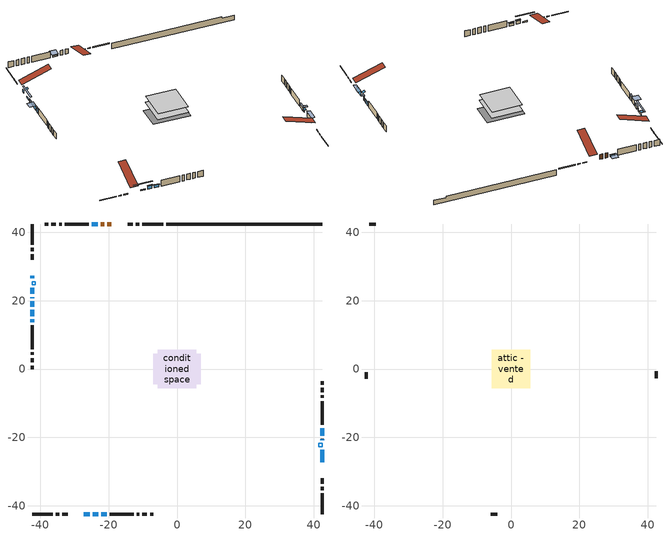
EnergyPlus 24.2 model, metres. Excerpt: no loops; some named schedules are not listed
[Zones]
conditioned space
 floor adiabatic (AdiabaticFloorConstruction): -5.68,-5.68 -5.68,5.68 5.68,5.68 5.68,-5.68 z0.92
 floor foundation (Slab1 construction): -6.92,-4.45 -6.92,4.45 6.92,4.45 6.92,-4.45 z-1.52
 wall outside (RimJoist1 construction): -4.05,42.4 -10.12,42.4 / -42.4,-42.4 -36.32,-42.4 / -42.4,42.4 -42.4,36.32 / 42.4,-42.4 42.4,-36.32 z0.92:1.22
 wall outside (RimJoist2 construction): -11.05,42.4 -12.02,42.4 / -35.39,-42.4 -34.42,-42.4 / -42.4,35.39 -42.4,34.42 / 42.4,-35.39 42.4,-34.42 z0.92:1.22
 wall outside (RimJoist3 construction): -12.95,42.4 -14.44,42.4 / -33.49,-42.4 -32.01,-42.4 / -42.4,33.49 -42.4,32.01 / 42.4,-33.49 42.4,-32.01 z0.92:1.22
 wall outside (AdiabaticWallConstruction 1): -19.19,42.4 -20.34,42.4 / -21.27,42.4 -22.28,42.4 z0.92:2.95
 wall outside (AdiabaticWallConstruction): -42.4,27.26 -42.4,26.51 / -42.4,21.03 -42.4,20.73 / 42.4,-19.54 42.4,-17.25 z0.92:2.14; 42.4,-27.25 42.4,-23.6 / -42.4,17.29 -42.4,15.46 z0.92:2.75; -23.21,42.4 -24.94,42.4 / -27.26,-42.4 -25.52,-42.4 / -42.4,23.69 -42.4,21.96 z0.92:1.48; -24.6,-42.4 -23.07,-42.4 z0.92:2.29; -22.14,-42.4 -20.57,-42.4 / -42.4,19.8 -42.4,18.22 z0.92:1.94; -42.4,14.54 -42.4,13.67 z0.92:2.85; 42.4,-20.78 42.4,-20.47 z0.92:2.95
 wall outside (Wall1 construction): -25.87,42.4 -32.81,42.4 / -19.64,-42.4 -12.7,-42.4 / -42.4,12.74 -42.4,5.8 / 42.4,-16.33 42.4,-9.38 z0.92:3.36
 wall outside (Wall2 construction): -33.74,42.4 -34.48,42.4 / -11.77,-42.4 -11.03,-42.4 / -42.4,4.87 -42.4,4.14 / 42.4,-8.46 42.4,-7.72 z0.92:3.36
 wall outside (Wall3 construction): -35.41,42.4 -36.7,42.4 / -10.1,-42.4 -8.81,-42.4 / -42.4,3.21 -42.4,1.91 / 42.4,-6.79 42.4,-5.49 z0.92:3.36
 wall outside (Wall4 construction): -37.63,42.4 -38.62,42.4 / -7.88,-42.4 -6.89,-42.4 / -42.4,0.98 -42.4,-0.01 / 42.4,-4.57 42.4,-3.58 z0.92:3.36
 wall foundation (FoundationWall1 construction): -3.12,42.4,-1.52 -3.12,42.4,0.92 37.85,42.4,0.92 37.85,42.4,0.28 42.4,42.4,0.28 42.4,42.4,-1.52
 window (WindowConstruction 7): -42.4,27.25 -42.4,26.51 z0.92:2.14
 window (WindowConstruction 6): 42.4,-27.25 42.4,-23.6 z0.92:2.75
 window (WindowConstruction 10): -23.21,42.4 -24.94,42.4 z0.92:1.48
 window (WindowConstruction 11): -27.25,-42.4 -25.53,-42.4 z0.92:1.48
 window (WindowConstruction 12): -42.4,23.69 -42.4,21.96 z0.92:1.48
 window (WindowConstruction 8): -42.4,21.03 -42.4,20.73 z0.92:2.14
 window (WindowConstruction): -24.6,-42.4 -23.07,-42.4 z0.92:2.29
 window (WindowConstruction 1): -22.14,-42.4 -20.57,-42.4 z0.92:1.93
 window (WindowConstruction 2): -42.4,19.8 -42.4,18.22 z0.92:1.93
 window (WindowConstruction 3): -42.4,17.29 -42.4,15.46 z0.92:2.75
 window (WindowConstruction 4): -42.4,14.53 -42.4,13.67 z0.92:2.85
 window (WindowConstruction 9): 42.4,-20.77 42.4,-20.47 z0.92:2.95
 window (WindowConstruction 5): 42.4,-19.54 42.4,-17.26 z0.92:2.14
 door (Door): -19.19,42.4 -20.34,42.4 z0.92:2.95
 door (Door 1): -21.27,42.4 -22.28,42.4 z0.92:2.95
 ceiling adiabatic (AdiabaticFloorConstruction): 5.68,-5.68 5.68,5.68 -5.68,5.68 -5.68,-5.68 z0.92
 roof outside (AdiabaticRoofConstruction): 42.4,-21.7,3.36 41.48,-21.7,3.66 41.48,-22.67,3.66 42.4,-22.67,3.36; -42.4,24.62,3.36 -41.48,24.62,3.66 -41.48,25.58,3.66 -42.4,25.58,3.36
 skylight (SkylightConstruction): 42.4,-21.7,3.36 41.49,-21.7,3.66 41.49,-22.67,3.66 42.4,-22.67,3.36
 skylight (SkylightConstruction 1): -42.4,24.62,3.36 -41.49,24.62,3.66 -41.49,25.58,3.66 -42.4,25.58,3.36
attic - vented
 floor to conditioned space (Floor1 construction Reversed): -5.64,-5.64 -5.64,5.64 5.64,5.64 5.64,-5.64 z3.36
 wall outside (Wall6 construction): -39.55,42.4 -41.47,42.4 / -5.96,-42.4 -4.04,-42.4 / -42.4,-0.94 -42.4,-2.86 / 42.4,-2.65 42.4,-0.73 z0.92:3.36
 roof outside (Roof1 construction): -18.26,42.4,3.36 -18.26,31.4,7.02 -15.37,31.4,7.02 -15.37,42.4,3.36; -28.18,-42.4,3.36 -28.18,-31.4,7.02 -31.08,-31.4,7.02 -31.08,-42.4,3.36; -42.4,28.18,3.36 -31.4,28.18,7.02 -31.4,31.08,7.02 -42.4,31.08,3.36; 42.4,-28.18,3.36 31.4,-28.18,7.02 31.4,-31.08,7.02 42.4,-31.08,3.36
shading: 42.4,-23.3 42.4,-27.55 43.62,-27.55 43.62,-23.3 z3.05; -25.24,42.4 -22.91,42.4 -22.91,44.84 -25.24,44.84 z1.78; -22.89,-42.4 -29.89,-42.4 -29.89,-42.81 -22.89,-42.81 z4.12; -42.4,19.32 -42.4,26.33 -42.81,26.33 -42.81,19.32 z4.12; -22.87,-42.4 -24.8,-42.4 -24.8,-42.81 -22.87,-42.81 z2.49; -20.37,-42.4 -22.34,-42.4 -22.34,-42.81 -20.37,-42.81 z2.14; -42.4,18.02 -42.4,20 -42.81,20 -42.81,18.02 z2.14; -42.4,15.17 -42.4,17.59 -44.84,17.59 -44.84,15.17 z3.05; -42.4,13.47 -42.4,14.74 -42.81,14.74 -42.81,13.47 z3.05; 42.4,-20.17 42.4,-21.07 43.62,-21.07 43.62,-20.17 z3.25; 42.4,-17.05 42.4,-19.74 42.81,-19.74 42.81,-17.05 z2.34
[Building]
Building 1: Terrain=Suburbs
[Site:Location]
Edmonton Intl AP_AB: Latitude {deg}=53.31; Longitude {deg}=-113.58; Time Zone {hr}=-7; Elevation {m}=723; Keep Site Location Information=Yes
[Site:GroundTemperature:Shallow]
-1.56185, -3.61833, -3.78302, -2.80711, 1.11059, 5.01004, 8.39065, 10.5322, 10.7141, 8.97234, 5.67794, 1.89811
[Site:WaterMainsTemperature]
Calculation Method=Schedule; Temperature Schedule=mains temperature schedule
[Material] Roughness=Rough; Thermal Absorptance=0.9
Name | Thickness {m} | Conductivity {W/m-K} | Density {kg/m3} | Specific Heat {J/kg-K} | Solar Absorptance | Visible Absorptance
asphalt or fiberglass shingles | 0.00635 | 0.162714 | 1121.4 | 1465.45 | 0.4 | 0.4
asphalt or fiberglass shingles 1 | 0.00635 | 0.162714 | 1121.4 | 1465.45 | 0.7 | 0.7
ceiling stud and cavity | 0.1397 | 0.102635 | 65.682 | 1177.47 | 0.7 | 0.7
concrete 4.0 in. | 0.1016 | 1.803125 | 2242.8 | 837.4 | 0.7 | 0.7
concrete 8.0 in. | 0.2032 | 1.803125 | 2242.8 | 837.4 | 0.7 | 0.7
door material | 0.04445 | 0.188738 | 512.64 | 1214.23 | 0.7 | 0.7
exterior vertical ins | 0.0460229 | 0.029427 | 32.04 | 1214.23 | 0.7 | 0.7
floor covering | 0.0127 | 0.0433444 | 54.468 | 1339.84 | 0.6 | 0.6
floor rigid ins; roof rigid ins; wall rigid ins | 0.512978 | 0.029427 | 32.04 | 1214.23 | 0.7 | 0.7
floor stud and cavity | 0.1397 | 1.75129 | 37.0049 | 1207.88 | 0.7 | 0.7
furniture material conditioned space 1 | 0.1524 | 0.115458 | 640.8 | 1214.23 | 0.6 | 0.6
gypsum board | 0.0127 | 0.160291 | 801 | 837.4 | 0.6 | 0.6
gypsum board 1 | 0.0127 | 0.160291 | 801 | 837.4 | 0.7 | 0.7
osb sheathing 0.5 in. | 0.0127 | 0.115458 | 512.64 | 1214.23 | 0.7 | 0.7
osb sheathing 0.75 in. | 0.01905 | 0.115458 | 512.64 | 1214.23 | 0.7 | 0.7
osb sheathing 2.0 in. | 0.0508 | 0.115458 | 512.64 | 1214.23 | 0.7 | 0.7
rim joist rigid ins | 0.051816 | 0.029427 | 32.04 | 1214.23 | 0.7 | 0.7
rim joist stud and cavity | 0.0508 | 0.0314757 | 125.044 | 1163.47 | 0.6 | 0.6
rim joist stud and cavity 1 | 0.0508 | 0.349359 | 125.044 | 1163.47 | 0.6 | 0.6
rim joist stud and cavity 2 | 0.0508 | 0.0286899 | 125.044 | 1163.47 | 0.6 | 0.6
roof stud and cavity | 0.18415 | 1.78685 | 37.0049 | 1207.88 | 0.6 | 0.6
wall stud and cavity | 0.1397 | 0.100683 | 139.0536 | 1170.24 | 0.7 | 0.7
wall stud and cavity 1 | 0.1397 | 0.0931203 | 139.0536 | 1170.24 | 0.7 | 0.7
wall stud and cavity 2 | 0.1397 | 0.0959353 | 139.0536 | 1170.24 | 0.7 | 0.7
wall stud and cavity 3 | 0.1397 | 0.125338 | 139.0536 | 1170.24 | 0.7 | 0.7
wall stud and cavity 4 | 0.0889 | 6.1454 | 50.32683 | 1063.81 | 0.6 | 0.6
wall stud and cavity 5 | 0.0889 | 0.380278 | 52.3479 | 1209.89 | 0.7 | 0.7
wall stud and cavity 6 | 0.0889 | 0.391764 | 83.0341 | 1211.67 | 0.7 | 0.7
wood siding | 0.0254 | 0.102417 | 544.68 | 1172.36 | 0.4 | 0.4
wood siding 1 | 0.00254 | 0.102417 | 544.68 | 1172.36 | 0.4 | 0.4
wood siding 2; wood siding 3; wood siding 4 | 0.0254 | 0.102417 | 544.68 | 1172.36 | 0.7 | 0.7
[WindowMaterial:SimpleGlazingSystem]
Name | U-Factor {W/m2-K} | Solar Heat Gain Coefficient
SkylightMaterial | 2.75385 | 0.6389
WindowMaterial | 3.78041 | 0.56
WindowMaterial 1 | 4.03024 | 0.55
WindowMaterial 2 | 3.296079 | 0.7
WindowMaterial 3 | 3.30346 | 0.66
WindowMaterial 4 | 3.7736 | 0.56
WindowMaterial 5 | 3.29381 | 0.71
WindowMaterial 6 | 3.310274 | 0.62
WindowMaterial 7 | 3.304596 | 0.58
WindowMaterial 8 | 3.32901 | 0.54
WindowMaterial 9 | 4.83538 | 0.52
[Construction]
AdiabaticFloorConstruction: floor stud and cavity, floor rigid ins, osb sheathing 0.75 in., floor covering
AdiabaticRoofConstruction: asphalt or fiberglass shingles 1, roof rigid ins, osb sheathing 0.75 in., roof stud and cavity
AdiabaticWallConstruction: wood siding 3, wall rigid ins, wall stud and cavity 5, gypsum board
AdiabaticWallConstruction 1: wood siding 4, wall rigid ins, wall stud and cavity 5, gypsum board
Door; Door 1: door material
Floor1 construction Reversed: gypsum board, ceiling stud and cavity
FoundationWall1 construction: concrete 8.0 in., gypsum board 1
furniture construction conditioned space 1: furniture material conditioned space 1
PartitionWallConstruction: gypsum board, wall stud and cavity 6, gypsum board
RimJoist1 construction: wood siding 2, osb sheathing 2.0 in., rim joist stud and cavity
RimJoist2 construction: wood siding 2, rim joist rigid ins, osb sheathing 2.0 in., rim joist stud and cavity 1
RimJoist3 construction: wood siding 2, osb sheathing 2.0 in., rim joist stud and cavity 2
Roof1 construction: asphalt or fiberglass shingles
SkylightConstruction; SkylightConstruction 1: SkylightMaterial
Slab1 construction: concrete 4.0 in.
Wall1 construction: wood siding, osb sheathing 0.5 in., wall stud and cavity, gypsum board
Wall2 construction: wood siding, osb sheathing 0.5 in., wall stud and cavity 1, gypsum board
Wall3 construction: wood siding, osb sheathing 0.5 in., wall stud and cavity 2, gypsum board
Wall4 construction: wood siding, osb sheathing 0.5 in., wall stud and cavity 3, gypsum board
Wall6 construction: wood siding 1, wall stud and cavity 4
WindowConstruction: WindowMaterial
WindowConstruction 1; WindowConstruction 2: WindowMaterial 1
WindowConstruction 10; WindowConstruction 11; WindowConstruction 12: WindowMaterial 9
WindowConstruction 3: WindowMaterial 2
WindowConstruction 4: WindowMaterial 3
WindowConstruction 5: WindowMaterial 4
WindowConstruction 6: WindowMaterial 5
WindowConstruction 7: WindowMaterial 6
WindowConstruction 8: WindowMaterial 7
WindowConstruction 9: WindowMaterial 8
[Zone] Multiplier=1; Part of Total Floor Area=Yes
Name | Volume {m3}
attic - vented | 77.4362
conditioned space | 644.4
[Space]
Name | Zone | Volume {m3}
attic - vented 1 | attic - vented | 77.4362
conditioned space 1 | conditioned space | 644.4
[ZoneInfiltration:EffectiveLeakageArea]
infil attic - vented 1: Zone or Space=attic - vented 1; Schedule=Always On Discrete; Effective Air Leakage Area {cm2}=4430.68; Stack Coefficient=0.000424467; Wind Coefficient=1.39201e-05
[ZoneMixing]
whole house fan mix: Zone or Space=attic - vented; Schedule=Always On Continuous; Design Flow Rate Calculation Method=Flow/Zone; Design Flow Rate {m3/s}=0; Source Zone or Space=conditioned space
[SurfaceProperty:ExposedFoundationPerimeter]
Slab1: Exposed Perimeter Calculation Method=TotalExposedPerimeter; Total Exposed Perimeter {m}=45.518
[InternalMass] Zone or ZoneList=conditioned space; Space or SpaceList=conditioned space 1
Name | Construction | Surface Area {m2}
furniture mass conditioned space 1 | furniture construction conditioned space 1 | 101.04
partition wall mass | PartitionWallConstruction | 252.601
[Lights]
interior lighting: Zone or ZoneList or Space or SpaceList=conditioned space 1; Schedule=interior lighting schedule; Design Level Calculation Method=LightingLevel; Lighting Level {W}=343.2; Return Air Fraction=0; Fraction Radiant=0.6; Fraction Visible=0.2; Fraction Replaceable=1
[People]
occupants: Zone or ZoneList or Space or SpaceList=conditioned space 1; Number of People Schedule=occupants schedule; Number of People Calculation Method=People; Number of People=3; Fraction Radiant=0.314171; Sensible Heat Fraction=0.56303; Activity Level Schedule=occupants activity schedule; Carbon Dioxide Generation Rate {m3/s-W}=0; Enable ASHRAE 55 Comfort Warnings=No; Mean Radiant Temperature Calculation Type=EnclosureAveraged
[ElectricEquipment] Zone or ZoneList or Space or SpaceList=conditioned space 1; Design Level Calculation Method=EquipmentLevel
Name | Schedule | Design Level {W} | Fraction Latent | Fraction Radiant | Fraction Lost
clothes dryer | clothes dryer schedule | 140.772 | 0.015 | 0.081 | 0.85
clothes washer | clothes washer schedule | 32.1985 | 0.03 | 0.162 | 0.7
cooking range | cooking range schedule | 215.147 | 0.08 | 0.432 | 0.2
dishwasher | dishwasher schedule | 66.8632 | 0.3 | 0.18 | 0.4
fridge | fridge schedule | 72.9452 | 0 | 0.6 | 0
mech vent bath fan 0 | mech vent bath fan 0 schedule | 50.2 | 0 | 0 | 1
mech vent bath fan 1 | mech vent bath fan 1 schedule | 50.2 | 0 | 0 | 1
mech vent house fan | mech vent house fan schedule | 0 | 0 | 0 | 1
mech vent house fan cfis | mech vent house fan cfis schedule | 0 | 0 | 0 | 0
mech vent range fan 0 | mech vent range fan 0 schedule | 57 | 0 | 0 | 1
misc plug loads | misc plug loads schedule | 494.7 | 0.045 | 0.513 | 0.1
whole house fan | Always On Discrete | 0 | 0 | 0 | 1
[OtherEquipment] Zone or ZoneList or Space or SpaceList=conditioned space 1; Design Level Calculation Method=EquipmentLevel
Name | Fuel Type | Schedule | Design Level {W} | Fraction Latent | Fraction Radiant | Fraction Lost
clothes dryer 1 | Electricity | clothes dryer schedule | 0 | 0.015 | 0.081 | 0.85
cooking range 1 | Electricity | cooking range schedule | 0 | 0.08 | 0.432 | 0.2
general water use latent | None | general water use schedule | 62.594 | 1 | 0 | 0
general water use sensible | None | general water use schedule | -61.6891 | 0 | 0.6 | 0
mech vent house fan latent load | None | Always On Discrete | 0 | 1 | 0 | 0
mech vent house fan sensible load | None | Always On Discrete | 0 | 0 | 0 | 0
water heater energy adjustment1 | NaturalGas | Always On Discrete | 0.01 | 0 | 0 | 1
[ZoneInfiltration:DesignFlowRate] Zone or ZoneList or Space or SpaceList=conditioned space 1; Schedule=Always On Discrete; Design Flow Rate Calculation Method=Flow/Zone; Design Flow Rate {m3/s}=0
infil flow; natural vent flow; whole house fan flow
[Foundation:Kiva]
Foundation Kiva 1: Initial Indoor Air Temperature {C}=18; Wall Height Above Grade {m}=0.919978; Wall Depth Below Slab {m}=0.2032; Custom Block Material Name 1=exterior vertical ins; Custom Block Depth 1 {m}=2.43998; Custom Block X Position 1 {m}=0.2159; Custom Block Z Position 1 {m}=0
[Foundation:Kiva:Settings]
Soil Conductivity {W/m-K}=0.849921; Soil Density {kg/m3}=1842.3; Soil Specific Heat {J/kg-K}=418.7; Ground Solar Absorptivity=0.9; Ground Thermal Absorptivity=0.9; Ground Surface Roughness {m}=0.03; Far-Field Width {m}=40; Deep-Ground Boundary Condition=ZeroFlux; Deep-Ground Depth {m}=40; Minimum Cell Dimension {m}=0.2; Maximum Cell Growth Coefficient=3; Simulation Timestep=Timestep
[Exterior:Lights]
exterior lighting: Schedule=exterior lighting schedule; Design Level {W}=75.6
[Schedule:Constant]
Name | Hourly Value
Always On Continuous; mech vent house fan schedule; mech vent house fan cfis schedule; Always On Discrete | 1
occupants activity schedule | 117.228
fridge schedule | 0
[Schedule:Week:Daily]
interior lighting schedule Week Rule - Jan1-Jan27: interior lighting schedule day, interior lighting schedule day, interior lighting schedule day, interior lighting schedule day, interior lighting schedule day, interior lighting schedule day, interior lighting schedule day, interior lighting schedule default day, interior lighting schedule default day, interior lighting schedule default day, interior lighting schedule default day, interior lighting schedule default day
interior lighting schedule Week Rule - Jan28-Feb3: interior lighting schedule day, interior lighting schedule day, interior lighting schedule day, interior lighting schedule day, interior lighting schedule day 1, interior lighting schedule day 1, interior lighting schedule day 1, interior lighting schedule default day, interior lighting schedule default day, interior lighting schedule default day, interior lighting schedule default day, interior lighting schedule default day
interior lighting schedule Week Rule - Feb4-Feb24: interior lighting schedule day 1, interior lighting schedule day 1, interior lighting schedule day 1, interior lighting schedule day 1, interior lighting schedule day 1, interior lighting schedule day 1, interior lighting schedule day 1, interior lighting schedule default day, interior lighting schedule default day, interior lighting schedule default day, interior lighting schedule default day, interior lighting schedule default day
interior lighting schedule Week Rule - Feb25-Mar3: interior lighting schedule day 1, interior lighting schedule day 1, interior lighting schedule day 1, interior lighting schedule day 1, interior lighting schedule day 2, interior lighting schedule day 2, interior lighting schedule day 2, interior lighting schedule default day, interior lighting schedule default day, interior lighting schedule default day, interior lighting schedule default day, interior lighting schedule default day
interior lighting schedule Week Rule - Mar4-Mar31: interior lighting schedule day 2, interior lighting schedule day 2, interior lighting schedule day 2, interior lighting schedule day 2, interior lighting schedule day 2, interior lighting schedule day 2, interior lighting schedule day 2, interior lighting schedule default day, interior lighting schedule default day, interior lighting schedule default day, interior lighting schedule default day, interior lighting schedule default day
interior lighting schedule Week Rule - Apr1-Apr28: interior lighting schedule day 3, interior lighting schedule day 3, interior lighting schedule day 3, interior lighting schedule day 3, interior lighting schedule day 3, interior lighting schedule day 3, interior lighting schedule day 3, interior lighting schedule default day, interior lighting schedule default day, interior lighting schedule default day, interior lighting schedule default day, interior lighting schedule default day
interior lighting schedule Week Rule - Apr29-May5: interior lighting schedule day 3, interior lighting schedule day 3, interior lighting schedule day 4, interior lighting schedule day 4, interior lighting schedule day 4, interior lighting schedule day 4, interior lighting schedule day 4, interior lighting schedule default day, interior lighting schedule default day, interior lighting schedule default day, interior lighting schedule default day, interior lighting schedule default day
interior lighting schedule Week Rule - May6-May26: interior lighting schedule day 4, interior lighting schedule day 4, interior lighting schedule day 4, interior lighting schedule day 4, interior lighting schedule day 4, interior lighting schedule day 4, interior lighting schedule day 4, interior lighting schedule default day, interior lighting schedule default day, interior lighting schedule default day, interior lighting schedule default day, interior lighting schedule default day
interior lighting schedule Week Rule - May27-Jun2: interior lighting schedule day 4, interior lighting schedule day 4, interior lighting schedule day 4, interior lighting schedule day 4, interior lighting schedule day 4, interior lighting schedule day 5, interior lighting schedule day 5, interior lighting schedule default day, interior lighting schedule default day, interior lighting schedule default day, interior lighting schedule default day, interior lighting schedule default day
interior lighting schedule Week Rule - Jun3-Jun30: interior lighting schedule day 5, interior lighting schedule day 5, interior lighting schedule day 5, interior lighting schedule day 5, interior lighting schedule day 5, interior lighting schedule day 5, interior lighting schedule day 5, interior lighting schedule default day, interior lighting schedule default day, interior lighting schedule default day, interior lighting schedule default day, interior lighting schedule default day
interior lighting schedule Week Rule - Jul1-Jul28: interior lighting schedule day 6, interior lighting schedule day 6, interior lighting schedule day 6, interior lighting schedule day 6, interior lighting schedule day 6, interior lighting schedule day 6, interior lighting schedule day 6, interior lighting schedule default day, interior lighting schedule default day, interior lighting schedule default day, interior lighting schedule default day, interior lighting schedule default day
interior lighting schedule Week Rule - Jul29-Aug4: interior lighting schedule day 6, interior lighting schedule day 6, interior lighting schedule day 6, interior lighting schedule day 7, interior lighting schedule day 7, interior lighting schedule day 7, interior lighting schedule day 7, interior lighting schedule default day, interior lighting schedule default day, interior lighting schedule default day, interior lighting schedule default day, interior lighting schedule default day
interior lighting schedule Week Rule - Aug5-Aug25: interior lighting schedule day 7, interior lighting schedule day 7, interior lighting schedule day 7, interior lighting schedule day 7, interior lighting schedule day 7, interior lighting schedule day 7, interior lighting schedule day 7, interior lighting schedule default day, interior lighting schedule default day, interior lighting schedule default day, interior lighting schedule default day, interior lighting schedule default day
interior lighting schedule Week Rule - Aug26-Sep1: interior lighting schedule day 7, interior lighting schedule day 7, interior lighting schedule day 7, interior lighting schedule day 7, interior lighting schedule day 7, interior lighting schedule day 7, interior lighting schedule day 8, interior lighting schedule default day, interior lighting schedule default day, interior lighting schedule default day, interior lighting schedule default day, interior lighting schedule default day
interior lighting schedule Week Rule - Sep2-Sep29: interior lighting schedule day 8, interior lighting schedule day 8, interior lighting schedule day 8, interior lighting schedule day 8, interior lighting schedule day 8, interior lighting schedule day 8, interior lighting schedule day 8, interior lighting schedule default day, interior lighting schedule default day, interior lighting schedule default day, interior lighting schedule default day, interior lighting schedule default day
interior lighting schedule Week Rule - Sep30-Oct6: interior lighting schedule day 8, interior lighting schedule day 9, interior lighting schedule day 9, interior lighting schedule day 9, interior lighting schedule day 9, interior lighting schedule day 9, interior lighting schedule day 9, interior lighting schedule default day, interior lighting schedule default day, interior lighting schedule default day, interior lighting schedule default day, interior lighting schedule default day
interior lighting schedule Week Rule - Oct7-Oct27: interior lighting schedule day 9, interior lighting schedule day 9, interior lighting schedule day 9, interior lighting schedule day 9, interior lighting schedule day 9, interior lighting schedule day 9, interior lighting schedule day 9, interior lighting schedule default day, interior lighting schedule default day, interior lighting schedule default day, interior lighting schedule default day, interior lighting schedule default day
interior lighting schedule Week Rule - Oct28-Nov3: interior lighting schedule day 9, interior lighting schedule day 9, interior lighting schedule day 9, interior lighting schedule day 9, interior lighting schedule day 10, interior lighting schedule day 10, interior lighting schedule day 10, interior lighting schedule default day, interior lighting schedule default day, interior lighting schedule default day, interior lighting schedule default day, interior lighting schedule default day
interior lighting schedule Week Rule - Nov4-Nov24: interior lighting schedule day 10, interior lighting schedule day 10, interior lighting schedule day 10, interior lighting schedule day 10, interior lighting schedule day 10, interior lighting schedule day 10, interior lighting schedule day 10, interior lighting schedule default day, interior lighting schedule default day, interior lighting schedule default day, interior lighting schedule default day, interior lighting schedule default day
interior lighting schedule Week Rule - Nov25-Dec1: interior lighting schedule day 10, interior lighting schedule day 10, interior lighting schedule day 10, interior lighting schedule day 10, interior lighting schedule day 10, interior lighting schedule day 10, interior lighting schedule day 11, interior lighting schedule default day, interior lighting schedule default day, interior lighting schedule default day, interior lighting schedule default day, interior lighting schedule default day
interior lighting schedule Week Rule - Dec2-Dec31: interior lighting schedule day 11, interior lighting schedule day 11, interior lighting schedule day 11, interior lighting schedule day 11, interior lighting schedule day 11, interior lighting schedule day 11, interior lighting schedule day 11, interior lighting schedule default day, interior lighting schedule default day, interior lighting schedule default day, interior lighting schedule default day, interior lighting schedule default day
occupants schedule Week Rule - Jan1-Dec31: occupants schedule day, occupants schedule day, occupants schedule day, occupants schedule day, occupants schedule day, occupants schedule day, occupants schedule day, occupants schedule default day, occupants schedule default day, occupants schedule default day, occupants schedule default day, occupants schedule default day
clothes dryer schedule Week Rule - Jan1-Dec31: clothes dryer schedule day, clothes dryer schedule day, clothes dryer schedule day, clothes dryer schedule day, clothes dryer schedule day, clothes dryer schedule day, clothes dryer schedule day, clothes dryer schedule default day, clothes dryer schedule default day, clothes dryer schedule default day, clothes dryer schedule default day, clothes dryer schedule default day
clothes washer schedule Week Rule - Jan1-Dec31: clothes washer schedule day, clothes washer schedule day, clothes washer schedule day, clothes washer schedule day, clothes washer schedule day, clothes washer schedule day, clothes washer schedule day, clothes washer schedule default day, clothes washer schedule default day, clothes washer schedule default day, clothes washer schedule default day, clothes washer schedule default day
cooking range schedule Week Rule - Jan1-Dec31: cooking range schedule day, cooking range schedule day, cooking range schedule day, cooking range schedule day, cooking range schedule day, cooking range schedule day, cooking range schedule day, cooking range schedule default day, cooking range schedule default day, cooking range schedule default day, cooking range schedule default day, cooking range schedule default day
dishwasher schedule Week Rule - Jan1-Dec31: dishwasher schedule day, dishwasher schedule day, dishwasher schedule day, dishwasher schedule day, dishwasher schedule day, dishwasher schedule day, dishwasher schedule day, dishwasher schedule default day, dishwasher schedule default day, dishwasher schedule default day, dishwasher schedule default day, dishwasher schedule default day
mech vent bath fan 0 schedule Week Rule - Jan1-Dec31: mech vent bath fan 0 schedule day, mech vent bath fan 0 schedule day, mech vent bath fan 0 schedule day, mech vent bath fan 0 schedule day, mech vent bath fan 0 schedule day, mech vent bath fan 0 schedule day, mech vent bath fan 0 schedule day, mech vent bath fan 0 schedule default day, mech vent bath fan 0 schedule default day, mech vent bath fan 0 schedule default day, mech vent bath fan 0 schedule default day, mech vent bath fan 0 schedule default day
mech vent bath fan 1 schedule Week Rule - Jan1-Dec31: mech vent bath fan 1 schedule day, mech vent bath fan 1 schedule day, mech vent bath fan 1 schedule day, mech vent bath fan 1 schedule day, mech vent bath fan 1 schedule day, mech vent bath fan 1 schedule day, mech vent bath fan 1 schedule day, mech vent bath fan 1 schedule default day, mech vent bath fan 1 schedule default day, mech vent bath fan 1 schedule default day, mech vent bath fan 1 schedule default day, mech vent bath fan 1 schedule default day
mech vent range fan 0 schedule Week Rule - Jan1-Dec31: mech vent range fan 0 schedule day, mech vent range fan 0 schedule day, mech vent range fan 0 schedule day, mech vent range fan 0 schedule day, mech vent range fan 0 schedule day, mech vent range fan 0 schedule day, mech vent range fan 0 schedule day, mech vent range fan 0 schedule default day, mech vent range fan 0 schedule default day, mech vent range fan 0 schedule default day, mech vent range fan 0 schedule default day, mech vent range fan 0 schedule default day
misc plug loads schedule Week Rule - Jan1-Dec31: misc plug loads schedule day, misc plug loads schedule day, misc plug loads schedule day, misc plug loads schedule day, misc plug loads schedule day, misc plug loads schedule day, misc plug loads schedule day, misc plug loads schedule default day, misc plug loads schedule default day, misc plug loads schedule default day, misc plug loads schedule default day, misc plug loads schedule default day
general water use schedule Week Rule - Jan1-Dec31: general water use schedule day, general water use schedule day, general water use schedule day, general water use schedule day, general water use schedule day, general water use schedule day, general water use schedule day, general water use schedule default day, general water use schedule default day, general water use schedule default day, general water use schedule default day, general water use schedule default day
exterior lighting schedule Week Rule - Jan1-Jan27: exterior lighting schedule day, exterior lighting schedule day, exterior lighting schedule day, exterior lighting schedule day, exterior lighting schedule day, exterior lighting schedule day, exterior lighting schedule day, exterior lighting schedule default day, exterior lighting schedule default day, exterior lighting schedule default day, exterior lighting schedule default day, exterior lighting schedule default day
exterior lighting schedule Week Rule - Jan28-Feb3: exterior lighting schedule day, exterior lighting schedule day, exterior lighting schedule day, exterior lighting schedule day, exterior lighting schedule day 1, exterior lighting schedule day 1, exterior lighting schedule day 1, exterior lighting schedule default day, exterior lighting schedule default day, exterior lighting schedule default day, exterior lighting schedule default day, exterior lighting schedule default day
exterior lighting schedule Week Rule - Feb4-Feb24: exterior lighting schedule day 1, exterior lighting schedule day 1, exterior lighting schedule day 1, exterior lighting schedule day 1, exterior lighting schedule day 1, exterior lighting schedule day 1, exterior lighting schedule day 1, exterior lighting schedule default day, exterior lighting schedule default day, exterior lighting schedule default day, exterior lighting schedule default day, exterior lighting schedule default day
exterior lighting schedule Week Rule - Feb25-Mar3: exterior lighting schedule day 1, exterior lighting schedule day 1, exterior lighting schedule day 1, exterior lighting schedule day 1, exterior lighting schedule day 2, exterior lighting schedule day 2, exterior lighting schedule day 2, exterior lighting schedule default day, exterior lighting schedule default day, exterior lighting schedule default day, exterior lighting schedule default day, exterior lighting schedule default day
exterior lighting schedule Week Rule - Mar4-Mar31: exterior lighting schedule day 2, exterior lighting schedule day 2, exterior lighting schedule day 2, exterior lighting schedule day 2, exterior lighting schedule day 2, exterior lighting schedule day 2, exterior lighting schedule day 2, exterior lighting schedule default day, exterior lighting schedule default day, exterior lighting schedule default day, exterior lighting schedule default day, exterior lighting schedule default day
exterior lighting schedule Week Rule - Apr1-Apr28: exterior lighting schedule day 3, exterior lighting schedule day 3, exterior lighting schedule day 3, exterior lighting schedule day 3, exterior lighting schedule day 3, exterior lighting schedule day 3, exterior lighting schedule day 3, exterior lighting schedule default day, exterior lighting schedule default day, exterior lighting schedule default day, exterior lighting schedule default day, exterior lighting schedule default day
exterior lighting schedule Week Rule - Apr29-May5: exterior lighting schedule day 3, exterior lighting schedule day 3, exterior lighting schedule day 4, exterior lighting schedule day 4, exterior lighting schedule day 4, exterior lighting schedule day 4, exterior lighting schedule day 4, exterior lighting schedule default day, exterior lighting schedule default day, exterior lighting schedule default day, exterior lighting schedule default day, exterior lighting schedule default day
exterior lighting schedule Week Rule - May6-May26: exterior lighting schedule day 4, exterior lighting schedule day 4, exterior lighting schedule day 4, exterior lighting schedule day 4, exterior lighting schedule day 4, exterior lighting schedule day 4, exterior lighting schedule day 4, exterior lighting schedule default day, exterior lighting schedule default day, exterior lighting schedule default day, exterior lighting schedule default day, exterior lighting schedule default day
exterior lighting schedule Week Rule - May27-Jun2: exterior lighting schedule day 4, exterior lighting schedule day 4, exterior lighting schedule day 4, exterior lighting schedule day 4, exterior lighting schedule day 4, exterior lighting schedule day 5, exterior lighting schedule day 5, exterior lighting schedule default day, exterior lighting schedule default day, exterior lighting schedule default day, exterior lighting schedule default day, exterior lighting schedule default day
exterior lighting schedule Week Rule - Jun3-Jun30: exterior lighting schedule day 5, exterior lighting schedule day 5, exterior lighting schedule day 5, exterior lighting schedule day 5, exterior lighting schedule day 5, exterior lighting schedule day 5, exterior lighting schedule day 5, exterior lighting schedule default day, exterior lighting schedule default day, exterior lighting schedule default day, exterior lighting schedule default day, exterior lighting schedule default day
[Schedule:Year]
interior lighting schedule: interior lighting schedule Week Rule - Jan1-Jan27, 1, 1, 1, 27, interior lighting schedule Week Rule - Jan28-Feb3, 1, 28, 2, 3, interior lighting schedule Week Rule - Feb4-Feb24, 2, 4, 2, 24, interior lighting schedule Week Rule - Feb25-Mar3, 2, 25, 3, 3, interior lighting schedule Week Rule - Mar4-Mar31, 3, 4, 3, 31, interior lighting schedule Week Rule - Apr1-Apr28, 4, 1, 4, 28, interior lighting schedule Week Rule - Apr29-May5, 4, 29, 5, 5, interior lighting schedule Week Rule - May6-May26, 5, 6, 5, 26, interior lighting schedule Week Rule - May27-Jun2, 5, 27, 6, 2, interior lighting schedule Week Rule - Jun3-Jun30, 6, 3, 6, 30, interior lighting schedule Week Rule - Jul1-Jul28, 7, 1, 7, 28, interior lighting schedule Week Rule - Jul29-Aug4, 7, 29, 8, 4, interior lighting schedule Week Rule - Aug5-Aug25, 8, 5, 8, 25, interior lighting schedule Week Rule - Aug26-Sep1, 8, 26, 9, 1, interior lighting schedule Week Rule - Sep2-Sep29, 9, 2, 9, 29, interior lighting schedule Week Rule - Sep30-Oct6, 9, 30, 10, 6, interior lighting schedule Week Rule - Oct7-Oct27, 10, 7, 10, 27, interior lighting schedule Week Rule - Oct28-Nov3, 10, 28, 11, 3, interior lighting schedule Week Rule - Nov4-Nov24, 11, 4, 11, 24, interior lighting schedule Week Rule - Nov25-Dec1, 11, 25, 12, 1, interior lighting schedule Week Rule - Dec2-Dec31, 12, 2, 12, 31
occupants schedule: occupants schedule Week Rule - Jan1-Dec31, 1, 1, 12, 31
clothes dryer schedule: clothes dryer schedule Week Rule - Jan1-Dec31, 1, 1, 12, 31
clothes washer schedule: clothes washer schedule Week Rule - Jan1-Dec31, 1, 1, 12, 31
cooking range schedule: cooking range schedule Week Rule - Jan1-Dec31, 1, 1, 12, 31
dishwasher schedule: dishwasher schedule Week Rule - Jan1-Dec31, 1, 1, 12, 31
mech vent bath fan 0 schedule: mech vent bath fan 0 schedule Week Rule - Jan1-Dec31, 1, 1, 12, 31
mech vent bath fan 1 schedule: mech vent bath fan 1 schedule Week Rule - Jan1-Dec31, 1, 1, 12, 31
mech vent range fan 0 schedule: mech vent range fan 0 schedule Week Rule - Jan1-Dec31, 1, 1, 12, 31
misc plug loads schedule: misc plug loads schedule Week Rule - Jan1-Dec31, 1, 1, 12, 31
general water use schedule: general water use schedule Week Rule - Jan1-Dec31, 1, 1, 12, 31
exterior lighting schedule: exterior lighting schedule Week Rule - Jan1-Jan27, 1, 1, 1, 27, exterior lighting schedule Week Rule - Jan28-Feb3, 1, 28, 2, 3, exterior lighting schedule Week Rule - Feb4-Feb24, 2, 4, 2, 24, exterior lighting schedule Week Rule - Feb25-Mar3, 2, 25, 3, 3, exterior lighting schedule Week Rule - Mar4-Mar31, 3, 4, 3, 31, exterior lighting schedule Week Rule - Apr1-Apr28, 4, 1, 4, 28, exterior lighting schedule Week Rule - Apr29-May5, 4, 29, 5, 5, exterior lighting schedule Week Rule - May6-May26, 5, 6, 5, 26, exterior lighting schedule Week Rule - May27-Jun2, 5, 27, 6, 2, exterior lighting schedule Week Rule - Jun3-Jun30, 6, 3, 6, 30, exterior lighting schedule Week Rule - Jul1-Jul28, 7, 1, 7, 28, exterior lighting schedule Week Rule - Jul29-Aug4, 7, 29, 8, 4, exterior lighting schedule Week Rule - Aug5-Aug25, 8, 5, 8, 25, exterior lighting schedule Week Rule - Aug26-Sep1, 8, 26, 9, 1, exterior lighting schedule Week Rule - Sep2-Sep29, 9, 2, 9, 29, exterior lighting schedule Week Rule - Sep30-Oct6, 9, 30, 10, 6, exterior lighting schedule Week Rule - Oct7-Oct27, 10, 7, 10, 27, exterior lighting schedule Week Rule - Oct28-Nov3, 10, 28, 11, 3, exterior lighting schedule Week Rule - Nov4-Nov24, 11, 4, 11, 24, exterior lighting schedule Week Rule - Nov25-Dec1, 11, 25, 12, 1, exterior lighting schedule Week Rule - Dec2-Dec31, 12, 2, 12, 31
[Schedule:Compact]
mains temperature schedule: Through: 01/01, For: AllDays, Until: 24:00, 3.97167, Through: 01/02, For: AllDays, Until: 24:00, 3.90778, Through: 01/03, For: AllDays, Until: 24:00, 3.84556, Through: 01/04, For: AllDays, Until: 24:00, 3.78389, Through: 01/05, For: AllDays, Until: 24:00, 3.72278, Through: 01/06, For: AllDays, Until: 24:00, 3.66278, Through: 01/07, For: AllDays, Until: 24:00, 3.60389, Through: 01/08, For: AllDays, Until: 24:00, 3.54556, Through: 01/09, For: AllDays, Until: 24:00, 3.48833, Through: 01/10, For: AllDays, Until: 24:00, 3.43167, Through: 01/11, For: AllDays, Until: 24:00, 3.37611, Through: 01/12, For: AllDays, Until: 24:00, 3.32167, Through: 01/13, For: AllDays, Until: 24:00, 3.26833, Through: 01/14, For: AllDays, Until: 24:00, 3.21556, Through: 01/15, For: AllDays, Until: 24:00, 3.16444, Through: 01/16, For: AllDays, Until: 24:00, 3.11389, Through: 01/17, For: AllDays, Until: 24:00, 3.06444, Through: 01/18, For: AllDays, Until: 24:00, 3.01611, Through: 01/19, For: AllDays, Until: 24:00, 2.96889, Through: 01/20, For: AllDays, Until: 24:00, 2.92278, Through: 01/21, For: AllDays, Until: 24:00, 2.87722, Through: 01/22, For: AllDays, Until: 24:00, 2.83333, Through: 01/23, For: AllDays, Until: 24:00, 2.79056, Through: 01/24, For: AllDays, Until: 24:00, 2.74889, Through: 01/25, For: AllDays, Until: 24:00, 2.70833, Through: 01/26, For: AllDays, Until: 24:00, 2.66889, Through: 01/27, For: AllDays, Until: 24:00, 2.63056, Through: 01/28, For: AllDays, Until: 24:00, 2.59333, Through: 01/29, For: AllDays, Until: 24:00, 2.55778, Through: 01/30, For: AllDays, Until: 24:00, 2.52278, Through: 01/31, For: AllDays, Until: 24:00, 2.48944, Through: 02/01, For: AllDays, Until: 24:00, 2.45722, Through: 02/02, For: AllDays, Until: 24:00, 2.42611, Through: 02/03, For: AllDays, Until: 24:00, 2.39667, Through: 02/04, For: AllDays, Until: 24:00, 2.36833, Through: 02/05, For: AllDays, Until: 24:00, 2.34111, Through: 02/06, For: AllDays, Until: 24:00, 2.315, Through: 02/07, For: AllDays, Until: 24:00, 2.29056, Through: 02/08, For: AllDays, Until: 24:00, 2.26722, Through: 02/09, For: AllDays, Until: 24:00, 2.245, Through: 02/10, For: AllDays, Until: 24:00, 2.22444, Through: 02/11, For: AllDays, Until: 24:00, 2.20444, Through: 02/12, For: AllDays, Until: 24:00, 2.18667, Through: 02/13, For: AllDays, Until: 24:00, 2.17, Through: 02/14, For: AllDays, Until: 24:00, 2.15444, Through: 02/15, For: AllDays, Until: 24:00, 2.14, Through: 02/16, For: AllDays, Until: 24:00, 2.12722, Through: 02/17, For: AllDays, Until: 24:00, 2.11556, Through: 02/18, For: AllDays, Until: 24:00, 2.10556, Through: 02/19, For: AllDays, Until: 24:00, 2.09667, Through: 02/20, For: AllDays, Until: 24:00, 2.08889, Through: 02/21, For: AllDays, Until: 24:00, 2.08278, Through: 02/22, For: AllDays, Until: 24:00, 2.07833, Through: 02/23, For: AllDays, Until: 24:00, 2.07444, Through: 02/24, For: AllDays, Until: 24:00, 2.07278, Through: 02/25, For: AllDays, Until: 24:00, 2.07167, Through: 02/26, For: AllDays, Until: 24:00, 2.07222, Through: 02/27, For: AllDays, Until: 24:00, 2.07444, Through: 02/28, For: AllDays, Until: 24:00, 2.07778, Through: 03/01, For: AllDays, Until: 24:00, 2.08222, Through: 03/02, For: AllDays, Until: 24:00, 2.08833, Through: 03/03, For: AllDays, Until: 24:00, 2.09556, Through: 03/04, For: AllDays, Until: 24:00, 2.10444, Through: 03/05, For: AllDays, Until: 24:00, 2.11444, Through: 03/06, For: AllDays, Until: 24:00, 2.12556, Through: 03/07, For: AllDays, Until: 24:00, 2.13833, Through: 03/08, For: AllDays, Until: 24:00, 2.15278, Through: 03/09, For: AllDays, Until: 24:00, 2.16778, Through: 03/10, For: AllDays, Until: 24:00, 2.18444, Through: 03/11, For: AllDays, Until: 24:00, 2.20278, Through: 03/12, For: AllDays, Until: 24:00, 2.22167, Through: 03/13, For: AllDays, Until: 24:00, 2.24278, Through: 03/14, For: AllDays, Until: 24:00, 2.26444, Through: 03/15, For: AllDays, Until: 24:00, 2.28778, Through: 03/16, For: AllDays, Until: 24:00, 2.31222, Through: 03/17, For: AllDays, Until: 24:00, 2.33778, Through: 03/18, For: AllDays, Until: 24:00, 2.365, Through: 03/19, For: AllDays, Until: 24:00, 2.39333, Through: 03/20, For: AllDays, Until: 24:00, 2.42278, Through: 03/21, For: AllDays, Until: 24:00, 2.45389, Through: 03/22, For: AllDays, Until: 24:00, 2.48611, Through: 03/23, For: AllDays, Until: 24:00, 2.51889, Through: 03/24, For: AllDays, Until: 24:00, 2.55389, Through: 03/25, For: AllDays, Until: 24:00, 2.58944, Through: 03/26, For: AllDays, Until: 24:00, 2.62611, Through: 03/27, For: AllDays, Until: 24:00, 2.66444, Through: 03/28, For: AllDays, Until: 24:00, 2.70389, Through: 03/29, For: AllDays, Until: 24:00, 2.74389, Through: 03/30, For: AllDays, Until: 24:00, 2.78556, Through: 03/31, For: AllDays, Until: 24:00, 2.82833, Through: 04/01, For: AllDays, Until: 24:00, 2.87222, Through: 04/02, For: AllDays, Until: 24:00, 2.91722, Through: 04/03, For: AllDays, Until: 24:00, 2.96333, Through: 04/04, For: AllDays, Until: 24:00, 3.01056, Through: 04/05, For: AllDays, Until: 24:00, 3.05889, Through: 04/06, For: AllDays, Until: 24:00, 3.10833, Through: 04/07, For: AllDays, Until: 24:00, 3.15833, Through: 04/08, For: AllDays, Until: 24:00, 3.21, Through: 04/09, For: AllDays, Until: 24:00, 3.26222, Through: 04/10, For: AllDays, Until: 24:00, 3.31556, Through: 04/11, For: AllDays, Until: 24:00, 3.37, Through: 04/12, For: AllDays, Until: 24:00, 3.42556, Through: 04/13, For: AllDays, Until: 24:00, 3.48167, Through: 04/14, For: AllDays, Until: 24:00, 3.53889, Through: 04/15, For: AllDays, Until: 24:00, 3.59722, Through: 04/16, For: AllDays, Until: 24:00, 3.65611, Through: 04/17, For: AllDays, Until: 24:00, 3.71611, Through: 04/18, For: AllDays, Until: 24:00, 3.77667, Through: 04/19, For: AllDays, Until: 24:00, 3.83833, Through: 04/20, For: AllDays, Until: 24:00, 3.90111, Through: 04/21, For: AllDays, Until: 24:00, 3.96444, Through: 04/22, For: AllDays, Until: 24:00, 4.02833, Through: 04/23, For: AllDays, Until: 24:00, 4.09333, Through: 04/24, For: AllDays, Until: 24:00, 4.15889, Through: 04/25, For: AllDays, Until: 24:00, 4.225, Through: 04/26, For: AllDays, Until: 24:00, 4.29222, Through: 04/27, For: AllDays, Until: 24:00, 4.36, Through: 04/28, For: AllDays, Until: 24:00, 4.42833, Through: 04/29, For: AllDays, Until: 24:00, 4.49722, Through: 04/30, For: AllDays, Until: 24:00, 4.56667, Through: 05/01, For: AllDays, Until: 24:00, 4.63722, Through: 05/02, For: AllDays, Until: 24:00, 4.70833, Through: 05/03, For: AllDays, Until: 24:00, 4.77944, Through: 05/04, For: AllDays, Until: 24:00, 4.85167, Through: 05/05, For: AllDays, Until: 24:00, 4.92389, Through: 05/06, For: AllDays, Until: 24:00, 4.99722, Through: 05/07, For: AllDays, Until: 24:00, 5.07056, Through: 05/08, For: AllDays, Until: 24:00, 5.145, Through: 05/09, For: AllDays, Until: 24:00, 5.21944, Through: 05/10, For: AllDays, Until: 24:00, 5.29389, Through: 05/11, For: AllDays, Until: 24:00, 5.36944, Through: 05/12, For: AllDays, Until: 24:00, 5.445, Through: 05/13, For: AllDays, Until: 24:00, 5.52111, Through: 05/14, For: AllDays, Until: 24:00, 5.59722, Through: 05/15, For: AllDays, Until: 24:00, 5.67389, Through: 05/16, For: AllDays, Until: 24:00, 5.75056, Through: 05/17, For: AllDays, Until: 24:00, 5.82778, Through: 05/18, For: AllDays, Until: 24:00, 5.90556, Through: 05/19, For: AllDays, Until: 24:00, 5.98278, Through: 05/20, For: AllDays, Until: 24:00, 6.06056, Through: 05/21, For: AllDays, Until: 24:00, 6.13889, Through: 05/22, For: AllDays, Until: 24:00, 6.21667, Through: 05/23, For: AllDays, Until: 24:00, 6.295, Through: 05/24, For: AllDays, Until: 24:00, 6.37333, Through: 05/25, For: AllDays, Until: 24:00, 6.45222, Through: 05/26, For: AllDays, Until: 24:00, 6.53056, Through: 05/27, For: AllDays, Until: 24:00, 6.60889, Through: 05/28, For: AllDays, Until: 24:00, 6.68778, Through: 05/29, For: AllDays, Until: 24:00, 6.76611, Through: 05/30, For: AllDays, Until: 24:00, 6.84444, Through: 05/31, For: AllDays, Until: 24:00, 6.92278, Through: 06/01, For: AllDays, Until: 24:00, 7.00111, Through: 06/02, For: AllDays, Until: 24:00, 7.07944, Through: 06/03, For: AllDays, Until: 24:00, 7.15778, Through: 06/04, For: AllDays, Until: 24:00, 7.23556, Through: 06/05, For: AllDays, Until: 24:00, 7.31333, Through: 06/06, For: AllDays, Until: 24:00, 7.39056, Through: 06/07, For: AllDays, Until: 24:00, 7.46833, Through: 06/08, For: AllDays, Until: 24:00, 7.545, Through: 06/09, For: AllDays, Until: 24:00, 7.62222, Through: 06/10, For: AllDays, Until: 24:00, 7.69833, Through: 06/11, For: AllDays, Until: 24:00, 7.775, Through: 06/12, For: AllDays, Until: 24:00, 7.85056, Through: 06/13, For: AllDays, Until: 24:00, 7.92611, Through: 06/14, For: AllDays, Until: 24:00, 8.00111, Through: 06/15, For: AllDays, Until: 24:00, 8.07611, Through: 06/16, For: AllDays, Until: 24:00, 8.15056, Through: 06/17, For: AllDays, Until: 24:00, 8.22389, Through: 06/18, For: AllDays, Until: 24:00, 8.29778, Through: 06/19, For: AllDays, Until: 24:00, 8.37056, Through: 06/20, For: AllDays, Until: 24:00, 8.44278, Through: 06/21, For: AllDays, Until: 24:00, 8.51444, Through: 06/22, For: AllDays, Until: 24:00, 8.58611, Through: 06/23, For: AllDays, Until: 24:00, 8.65667, Through: 06/24, For: AllDays, Until: 24:00, 8.72667, Through: 06/25, For: AllDays, Until: 24:00, 8.79611, Through: 06/26, For: AllDays, Until: 24:00, 8.865, Through: 06/27, For: AllDays, Until: 24:00, 8.93333, Through: 06/28, For: AllDays, Until: 24:00, 9.00056, Through: 06/29, For: AllDays, Until: 24:00, 9.06778, Through: 06/30, For: AllDays, Until: 24:00, 9.13333, Through: 07/01, For: AllDays, Until: 24:00, 9.19889, Through: 07/02, For: AllDays, Until: 24:00, 9.26333, Through: 07/03, For: AllDays, Until: 24:00, 9.32722, Through: 07/04, For: AllDays, Until: 24:00, 9.39056, Through: 07/05, For: AllDays, Until: 24:00, 9.45278, Through: 07/06, For: AllDays, Until: 24:00, 9.51389, Through: 07/07, For: AllDays, Until: 24:00, 9.57444, Through: 07/08, For: AllDays, Until: 24:00, 9.63389, Through: 07/09, For: AllDays, Until: 24:00, 9.69278, Through: 07/10, For: AllDays, Until: 24:00, 9.75056, Through: 07/11, For: AllDays, Until: 24:00, 9.80778, Through: 07/12, For: AllDays, Until: 24:00, 9.86333, Through: 07/13, For: AllDays, Until: 24:00, 9.91833, Through: 07/14, For: AllDays, Until: 24:00, 9.97278, Through: 07/15, For: AllDays, Until: 24:00, 10.0256, Through: 07/16, For: AllDays, Until: 24:00, 10.0778, Through: 07/17, For: AllDays, Until: 24:00, 10.1289, Through: 07/18, For: AllDays, Until: 24:00, 10.1789, Through: 07/19, For: AllDays, Until: 24:00, 10.2278, Through: 07/20, For: AllDays, Until: 24:00, 10.2756, Through: 07/21, For: AllDays, Until: 24:00, 10.3222, Through: 07/22, For: AllDays, Until: 24:00, 10.3683, Through: 07/23, For: AllDays, Until: 24:00, 10.4128, Through: 07/24, For: AllDays, Until: 24:00, 10.4561, Through: 07/25, For: AllDays, Until: 24:00, 10.4989, Through: 07/26, For: AllDays, Until: 24:00, 10.54, Through: 07/27, For: AllDays, Until: 24:00, 10.58, Through: 07/28, For: AllDays, Until: 24:00, 10.6189, Through: 07/29, For: AllDays, Until: 24:00, 10.6567, Through: 07/30, For: AllDays, Until: 24:00, 10.6928, Through: 07/31, For: AllDays, Until: 24:00, 10.7283, Through: 08/01, For: AllDays, Until: 24:00, 10.7622, Through: 08/02, For: AllDays, Until: 24:00, 10.7956, Through: 08/03, For: AllDays, Until: 24:00, 10.8272, Through: 08/04, For: AllDays, Until: 24:00, 10.8572, Through: 08/05, For: AllDays, Until: 24:00, 10.8867, Through: 08/06, For: AllDays, Until: 24:00, 10.9144, Through: 08/07, For: AllDays, Until: 24:00, 10.9411, Through: 08/08, For: AllDays, Until: 24:00, 10.9667, Through: 08/09, For: AllDays, Until: 24:00, 10.9906, Through: 08/10, For: AllDays, Until: 24:00, 11.0133, Through: 08/11, For: AllDays, Until: 24:00, 11.035, Through: 08/12, For: AllDays, Until: 24:00, 11.055, Through: 08/13, For: AllDays, Until: 24:00, 11.0739, Through: 08/14, For: AllDays, Until: 24:00, 11.0917, Through: 08/15, For: AllDays, Until: 24:00, 11.1078, Through: 08/16, For: AllDays, Until: 24:00, 11.1228, Through: 08/17, For: AllDays, Until: 24:00, 11.1361, Through: 08/18, For: AllDays, Until: 24:00, 11.1483, Through: 08/19, For: AllDays, Until: 24:00, 11.1594, Through: 08/20, For: AllDays, Until: 24:00, 11.1689, Through: 08/21, For: AllDays, Until: 24:00, 11.1772, Through: 08/22, For: AllDays, Until: 24:00, 11.1844, Through: 08/23, For: AllDays, Until: 24:00, 11.19, Through: 08/24, For: AllDays, Until: 24:00, 11.1939, Through: 08/25, For: AllDays, Until: 24:00, 11.1967, Through: 08/26, For: AllDays, Until: 24:00, 11.1983, Through: 08/27, For: AllDays, Until: 24:00, 11.1983, Through: 08/28, For: AllDays, Until: 24:00, 11.1972, Through: 08/29, For: AllDays, Until: 24:00, 11.195, Through: 08/30, For: AllDays, Until: 24:00, 11.1911, Through: 08/31, For: AllDays, Until: 24:00, 11.1856, Through: 09/01, For: AllDays, Until: 24:00, 11.1789, Through: 09/02, For: AllDays, Until: 24:00, 11.1711, Through: 09/03, For: AllDays, Until: 24:00, 11.1617, Through: 09/04, For: AllDays, Until: 24:00, 11.1511, Through: 09/05, For: AllDays, Until: 24:00, 11.1394, Through: 09/06, For: AllDays, Until: 24:00, 11.1261, Through: 09/07, For: AllDays, Until: 24:00, 11.1111, Through: 09/08, For: AllDays, Until: 24:00, 11.0956, Through: 09/09, For: AllDays, Until: 24:00, 11.0778, Through: 09/10, For: AllDays, Until: 24:00, 11.0594, Through: 09/11, For: AllDays, Until: 24:00, 11.0394, Through: 09/12, For: AllDays, Until: 24:00, 11.0183, Through: 09/13, For: AllDays, Until: 24:00, 10.9961, Through: 09/14, For: AllDays, Until: 24:00, 10.9722, Through: 09/15, For: AllDays, Until: 24:00, 10.9472, Through: 09/16, For: AllDays, Until: 24:00, 10.9206, Through: 09/17, For: AllDays, Until: 24:00, 10.8928, Through: 09/18, For: AllDays, Until: 24:00, 10.8639, Through: 09/19, For: AllDays, Until: 24:00, 10.8339, Through: 09/20, For: AllDays, Until: 24:00, 10.8028, Through: 09/21, For: AllDays, Until: 24:00, 10.77, Through: 09/22, For: AllDays, Until: 24:00, 10.7361, Through: 09/23, For: AllDays, Until: 24:00, 10.7011, Through: 09/24, For: AllDays, Until: 24:00, 10.665, Through: 09/25, For: AllDays, Until: 24:00, 10.6272, Through: 09/26, For: AllDays, Until: 24:00, 10.5889, Through: 09/27, For: AllDays, Until: 24:00, 10.5489, Through: 09/28, For: AllDays, Until: 24:00, 10.5078, Through: 09/29, For: AllDays, Until: 24:00, 10.4661, Through: 09/30, For: AllDays, Until: 24:00, 10.4228, Through: 10/01, For: AllDays, Until: 24:00, 10.3783, Through: 10/02, For: AllDays, Until: 24:00, 10.3328, Through: 10/03, For: AllDays, Until: 24:00, 10.2861, Through: 10/04, For: AllDays, Until: 24:00, 10.2383, Through: 10/05, For: AllDays, Until: 24:00, 10.19, Through: 10/06, For: AllDays, Until: 24:00, 10.14, Through: 10/07, For: AllDays, Until: 24:00, 10.0894, Through: 10/08, For: AllDays, Until: 24:00, 10.0372, Through: 10/09, For: AllDays, Until: 24:00, 9.98444, Through: 10/10, For: AllDays, Until: 24:00, 9.93056, Through: 10/11, For: AllDays, Until: 24:00, 9.87611, Through: 10/12, For: AllDays, Until: 24:00, 9.82, Through: 10/13, For: AllDays, Until: 24:00, 9.76333, Through: 10/14, For: AllDays, Until: 24:00, 9.70611, Through: 10/15, For: AllDays, Until: 24:00, 9.64722, Through: 10/16, For: AllDays, Until: 24:00, 9.58778, Through: 10/17, For: AllDays, Until: 24:00, 9.52778, Through: 10/18, For: AllDays, Until: 24:00, 9.46667, Through: 10/19, For: AllDays, Until: 24:00, 9.40444, Through: 10/20, For: AllDays, Until: 24:00, 9.34167, Through: 10/21, For: AllDays, Until: 24:00, 9.27778, Through: 10/22, For: AllDays, Until: 24:00, 9.21333, Through: 10/23, For: AllDays, Until: 24:00, 9.14833, Through: 10/24, For: AllDays, Until: 24:00, 9.08222, Through: 10/25, For: AllDays, Until: 24:00, 9.01556, Through: 10/26, For: AllDays, Until: 24:00, 8.94833, Through: 10/27, For: AllDays, Until: 24:00, 8.88056, Through: 10/28, For: AllDays, Until: 24:00, 8.81167, Through: 10/29, For: AllDays, Until: 24:00, 8.74222, Through: 10/30, For: AllDays, Until: 24:00, 8.67222, Through: 10/31, For: AllDays, Until: 24:00, 8.60167, Through: 11/01, For: AllDays, Until: 24:00, 8.53056, Through: 11/02, For: AllDays, Until: 24:00, 8.45889, Through: 11/03, For: AllDays, Until: 24:00, 8.38667, Through: 11/04, For: AllDays, Until: 24:00, 8.31389, Through: 11/05, For: AllDays, Until: 24:00, 8.24056, Through: 11/06, For: AllDays, Until: 24:00, 8.16667, Through: 11/07, For: AllDays, Until: 24:00, 8.09278, Through: 11/08, For: AllDays, Until: 24:00, 8.01833, Through: 11/09, For: AllDays, Until: 24:00, 7.94278, Through: 11/10, For: AllDays, Until: 24:00, 7.86778, Through: 11/11, For: AllDays, Until: 24:00, 7.79167, Through: 11/12, For: AllDays, Until: 24:00, 7.71556, Through: 11/13, For: AllDays, Until: 24:00, 7.63944, Through: 11/14, For: AllDays, Until: 24:00, 7.56222, Through: 11/15, For: AllDays, Until: 24:00, 7.48556, Through: 11/16, For: AllDays, Until: 24:00, 7.40833, Through: 11/17, For: AllDays, Until: 24:00, 7.33056, Through: 11/18, For: AllDays, Until: 24:00, 7.25278, Through: 11/19, For: AllDays, Until: 24:00, 7.175, Through: 11/20, For: AllDays, Until: 24:00, 7.09722, Through: 11/21, For: AllDays, Until: 24:00, 7.01889, Through: 11/22, For: AllDays, Until: 24:00, 6.94056, Through: 11/23, For: AllDays, Until: 24:00, 6.86222, Through: 11/24, For: AllDays, Until: 24:00, 6.78389, Through: 11/25, For: AllDays, Until: 24:00, 6.705, Through: 11/26, For: AllDays, Until: 24:00, 6.62667, Through: 11/27, For: AllDays, Until: 24:00, 6.54833, Through: 11/28, For: AllDays, Until: 24:00, 6.46944, Through: 11/29, For: AllDays, Until: 24:00, 6.39111, Through: 11/30, For: AllDays, Until: 24:00, 6.31278, Through: 12/01, For: AllDays, Until: 24:00, 6.23444, Through: 12/02, For: AllDays, Until: 24:00, 6.15611, Through: 12/03, For: AllDays, Until: 24:00, 6.07833, Through: 12/04, For: AllDays, Until: 24:00, 6.00056, Through: 12/05, For: AllDays, Until: 24:00, 5.92278, Through: 12/06, For: AllDays, Until: 24:00, 5.84556, Through: 12/07, For: AllDays, Until: 24:00, 5.76833, Through: 12/08, For: AllDays, Until: 24:00, 5.69111, Through: 12/09, For: AllDays, Until: 24:00, 5.61444, Through: 12/10, For: AllDays, Until: 24:00, 5.53778, Through: 12/11, For: AllDays, Until: 24:00, 5.46222, Through: 12/12, For: AllDays, Until: 24:00, 5.38611, Through: 12/13, For: AllDays, Until: 24:00, 5.31111, Through: 12/14, For: AllDays, Until: 24:00, 5.23611, Through: 12/15, For: AllDays, Until: 24:00, 5.16167, Through: 12/16, For: AllDays, Until: 24:00, 5.08722, Through: 12/17, For: AllDays, Until: 24:00, 5.01389, Through: 12/18, For: AllDays, Until: 24:00, 4.94056, Through: 12/19, For: AllDays, Until: 24:00, 4.86778, Through: 12/20, For: AllDays, Until: 24:00, 4.79556, Through: 12/21, For: AllDays, Until: 24:00, 4.72389, Through: 12/22, For: AllDays, Until: 24:00, 4.65333, Through: 12/23, For: AllDays, Until: 24:00, 4.58278, Through: 12/24, For: AllDays, Until: 24:00, 4.51278, Through: 12/25, For: AllDays, Until: 24:00, 4.44389, Through: 12/26, For: AllDays, Until: 24:00, 4.375, Through: 12/27, For: AllDays, Until: 24:00, 4.30722, Through: 12/28, For: AllDays, Until: 24:00, 4.24, Through: 12/29, For: AllDays, Until: 24:00, 4.17333, Through: 12/30, For: AllDays, Until: 24:00, 4.10778, Through: 12/31, For: AllDays, Until: 24:00, 4.04278
